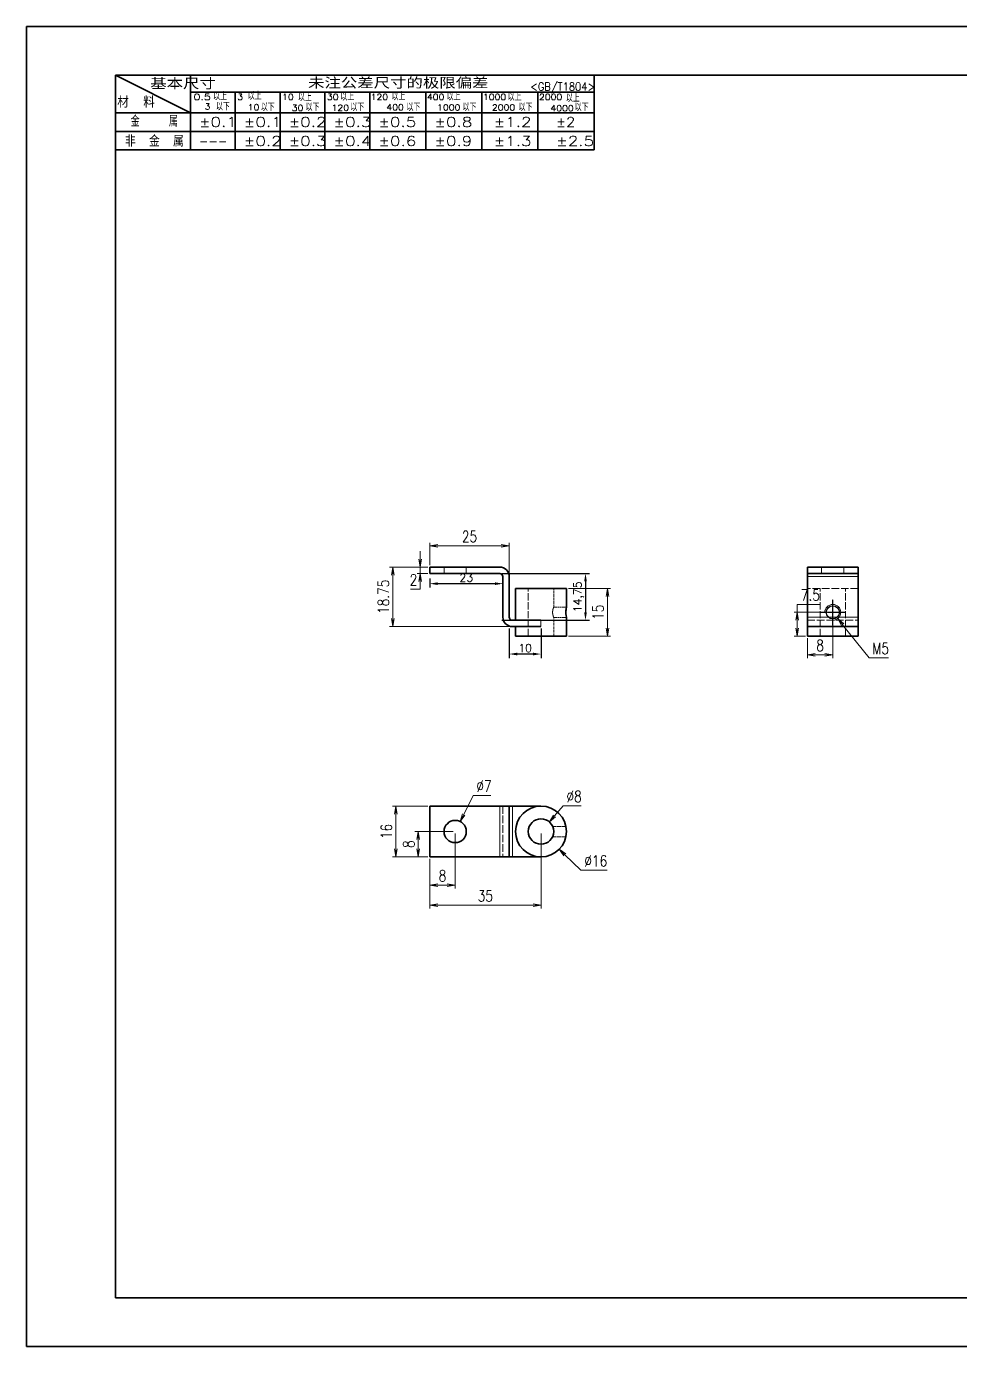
# Model space of a CAD drawing. Header units: millimetres. Extents: x 1333 to 106363, y -60675 to -5704.
# Drawn here: x 14081.3 to 14375.3, y -60480.6 to -60064.8 of the extents above; entities that cross this region are included whole.
import ezdxf
from ezdxf.enums import TextEntityAlignment as Align

# ---------------------------------------------------------------- set-up
doc = ezdxf.new("R2010")
doc.units = ezdxf.units.MM
doc.header["$LTSCALE"] = 0.5
doc.linetypes.add('CENTER2', pattern=[1.125, 0.75, -0.125, 0.125, -0.125])
doc.linetypes.add('DASHED', pattern=[15, 12, -3])
doc.layers.add('CON', color=4, linetype='Continuous', lineweight=20)
doc.styles.add('DIM', font='romans.shx', dxfattribs={"width": 0.8, "bigfont": 'bigfont.shx'})
doc.styles.add('HD', font='txt.shx', dxfattribs={"bigfont": 'gbcbig.shx'})
doc.styles.get("Standard").update_dxf_attribs({"font": 'simplex.shx'})
doc.dimstyles.new('DEH 1-1', dxfattribs={"dimtxt": 3.5, "dimasz": 2.5, "dimexe": 1, "dimexo": 0.625, "dimgap": 1.2, "dimtad": 1, "dimtoh": 1, "dimdsep": 46, "dimtxsty": 'DIM', "dimblk": 'OPEN', "dimcen": 0, "dimclrd": 8, "dimclre": 8, "dimclrt": 2, "dimazin": 2, "dimtfac": 0.5, "dimtmove": 0, "dimatfit": 3, "dimldrblk": 'OPEN', "dimfxl": 1, "dimtolj": 2, "dimlwd": 18, "dimlwe": 18, "dimarcsym": 0})
doc.dimstyles.new('DEH 1-1$3', dxfattribs={"dimtxt": 3.5, "dimasz": 2.5, "dimexe": 1, "dimexo": 0.625, "dimgap": 1.2, "dimtad": 1, "dimtoh": 1, "dimdsep": 46, "dimtxsty": 'DIM', "dimblk": 'OPEN', "dimcen": 0, "dimclrd": 8, "dimclre": 8, "dimclrt": 2, "dimazin": 2, "dimtfac": 0.5, "dimtofl": 0, "dimtmove": 0, "dimatfit": 3, "dimldrblk": 'OPEN', "dimfxl": 1, "dimtolj": 2, "dimlwd": 18, "dimlwe": 18, "dimarcsym": 0})
doc.dimstyles.get("Standard").update_dxf_attribs({"dimtxt": 0.18, "dimasz": 0.18, "dimexe": 0.18, "dimexo": 0.0625, "dimgap": 0.09, "dimtad": 0, "dimtih": 1, "dimtoh": 1, "dimdec": 4, "dimzin": 0, "dimdsep": 46, "dimtxsty": 'Standard', "dimcen": 0.09, "dimadec": 0, "dimazin": 0, "dimtfac": 1, "dimtdec": 4, "dimtofl": 0, "dimtmove": 0, "dimatfit": 3, "dimfxl": 1, "dimtolj": 1, "dimtzin": 0, "dimarcsym": 0})

# ---------------------------------------------------------------- blocks, each defined once
blk = doc.blocks.new('CENTER_TAP_5_H')
at = {"color": 1, "linetype": 'CENTER2', "ltscale": 0.1}
for p, q in [((-4, 0), (4, 0)), ((0, -4), (0, 4))]:
    blk.add_line(p, q, dxfattribs=at)
blk.add_circle((0, 0), 2.07)
at = {"layer": 'CON'}
blk.add_arc((0, 0), 2.5, 270, 180, dxfattribs=at)
blk = doc.blocks.new('_Open')
at = {"color": 0, "linetype": 'ByBlock', "lineweight": -2}
for p, q in [((-1, 0.17), (0, 0)), ((-1, -0.17), (0, 0)), ((0, 0), (-1, 0))]:
    blk.add_line(p, q, dxfattribs=at)
blk = doc.blocks.new('*D307')
at = {"color": 8, "lineweight": 18, "transparency": 16777216}
for p, q in [((14216.23, -60318.96), (14216.23, -60336.23)), ((14208.23, -60326.96), (14208.23, -60336.23)), ((14210.73, -60335.23), (14213.73, -60335.23))]:
    blk.add_line(p, q, dxfattribs=at)
at = {"layer": 'Defpoints', "color": 0, "transparency": 16777216}
for p in [(14216.23, -60318.33), (14208.23, -60326.33), (14216.23, -60335.23)]:
    blk.add_point(p, dxfattribs=at)
at = {"color": 8, "lineweight": 18, "transparency": 16777216, "xscale": 2.5, "yscale": 2.5, "zscale": 2.5, "rotation": 180}
blk.add_blockref('_Open', (14208.23, -60335.23), dxfattribs=at)
at = {"color": 8, "lineweight": 18, "transparency": 16777216, "xscale": 2.5, "yscale": 2.5, "zscale": 2.5}
blk.add_blockref('_Open', (14216.23, -60335.23), dxfattribs=at)
at = {"color": 2, "transparency": 16777216, "insert": (14212.23, -60332.28), "char_height": 3.5, "attachment_point": 5, "style": 'DIM'}
blk.add_mtext('\\A2;8', dxfattribs=at)
blk = doc.blocks.new('*D308')
at = {"color": 8, "lineweight": 18, "transparency": 16777216}
for p, q in [((14243.23, -60318.96), (14243.23, -60342.56)), ((14208.23, -60326.96), (14208.23, -60342.56)), ((14210.73, -60341.56), (14240.73, -60341.56))]:
    blk.add_line(p, q, dxfattribs=at)
at = {"layer": 'Defpoints', "color": 0, "transparency": 16777216}
for p in [(14243.23, -60318.33), (14208.23, -60326.33), (14243.23, -60341.56)]:
    blk.add_point(p, dxfattribs=at)
at = {"color": 8, "lineweight": 18, "transparency": 16777216, "xscale": 2.5, "yscale": 2.5, "zscale": 2.5, "rotation": 180}
blk.add_blockref('_Open', (14208.23, -60341.56), dxfattribs=at)
at = {"color": 8, "lineweight": 18, "transparency": 16777216, "xscale": 2.5, "yscale": 2.5, "zscale": 2.5}
blk.add_blockref('_Open', (14243.23, -60341.56), dxfattribs=at)
at = {"color": 2, "transparency": 16777216, "insert": (14225.73, -60338.61), "char_height": 3.5, "attachment_point": 5, "style": 'DIM'}
blk.add_mtext('\\A2;35', dxfattribs=at)
blk = doc.blocks.new('*D309')
at = {"color": 8, "lineweight": 18, "transparency": 16777216}
for p, q in [((14215.6, -60318.33), (14203.57, -60318.33)), ((14204.57, -60323.83), (14204.57, -60320.83)), ((14207.6, -60326.33), (14203.57, -60326.33))]:
    blk.add_line(p, q, dxfattribs=at)
at = {"layer": 'Defpoints', "color": 0, "transparency": 16777216}
for p in [(14204.57, -60318.33), (14216.23, -60318.33), (14208.23, -60326.33)]:
    blk.add_point(p, dxfattribs=at)
at = {"color": 8, "lineweight": 18, "transparency": 16777216, "xscale": 2.5, "yscale": 2.5, "zscale": 2.5}
for p, rotation in [((14204.57, -60318.33), 90), ((14204.57, -60326.33), 270)]:
    blk.add_blockref('_Open', p, dxfattribs=dict(at, rotation=rotation))
at = {"color": 2, "transparency": 16777216, "insert": (14201.62, -60322.33), "char_height": 3.5, "attachment_point": 5, "rotation": 90, "style": 'DIM'}
blk.add_mtext('\\A2;8', dxfattribs=at)
blk = doc.blocks.new('*D310')
at = {"color": 8, "lineweight": 18, "transparency": 16777216}
for p, q in [((14207.6, -60310.33), (14196.52, -60310.33)), ((14197.52, -60312.83), (14197.52, -60323.83)), ((14207.6, -60326.33), (14196.52, -60326.33))]:
    blk.add_line(p, q, dxfattribs=at)
at = {"layer": 'Defpoints', "color": 0, "transparency": 16777216}
for p in [(14208.23, -60310.33), (14197.52, -60326.33), (14208.23, -60326.33)]:
    blk.add_point(p, dxfattribs=at)
at = {"color": 8, "lineweight": 18, "transparency": 16777216, "xscale": 2.5, "yscale": 2.5, "zscale": 2.5}
for p, rotation in [((14197.52, -60310.33), 90), ((14197.52, -60326.33), 270)]:
    blk.add_blockref('_Open', p, dxfattribs=dict(at, rotation=rotation))
at = {"color": 2, "transparency": 16777216, "insert": (14194.57, -60318.33), "char_height": 3.5, "attachment_point": 5, "rotation": 90, "style": 'DIM'}
blk.add_mtext('\\A2;16', dxfattribs=at)
blk = doc.blocks.new('*D311')
at = {"color": 8, "lineweight": 18, "transparency": 16777216}
for p, q in [((14221.88, -60306.99), (14218.9, -60312.96)), ((14227.48, -60306.99), (14221.88, -60306.99))]:
    blk.add_line(p, q, dxfattribs=at)
at = {"layer": 'Defpoints', "color": 0, "transparency": 16777216}
for p in [(14217.79, -60315.2), (14214.66, -60321.47)]:
    blk.add_point(p, dxfattribs=at)
at = {"color": 8, "lineweight": 18, "transparency": 16777216, "xscale": 2.5, "yscale": 2.5, "zscale": 2.5, "rotation": 243.5009904537834}
blk.add_blockref('_Open', (14217.79, -60315.2), dxfattribs=at)
at = {"color": 2, "transparency": 16777216, "insert": (14225.28, -60304.04), "char_height": 3.5, "attachment_point": 5, "style": 'DIM'}
blk.add_mtext('\\A2;∅7', dxfattribs=at)
blk = doc.blocks.new('*D312')
at = {"color": 8, "lineweight": 18, "transparency": 16777216}
for p, q in [((14250.25, -60310.25), (14247.49, -60313.43)), ((14255.85, -60310.25), (14250.25, -60310.25))]:
    blk.add_line(p, q, dxfattribs=at)
at = {"layer": 'Defpoints', "color": 0, "transparency": 16777216}
for p in [(14245.85, -60315.31), (14240.6, -60321.35)]:
    blk.add_point(p, dxfattribs=at)
at = {"color": 8, "lineweight": 18, "transparency": 16777216, "xscale": 2.5, "yscale": 2.5, "zscale": 2.5, "rotation": 229.0281118733286}
blk.add_blockref('_Open', (14245.85, -60315.31), dxfattribs=at)
at = {"color": 2, "transparency": 16777216, "insert": (14253.65, -60307.3), "char_height": 3.5, "attachment_point": 5, "style": 'DIM'}
blk.add_mtext('\\A2;∅8', dxfattribs=at)
blk = doc.blocks.new('*D313')
at = {"color": 8, "lineweight": 18, "transparency": 16777216}
for p, q in [((14255.73, -60330.54), (14250.74, -60325.67)), ((14264, -60330.54), (14255.73, -60330.54))]:
    blk.add_line(p, q, dxfattribs=at)
at = {"layer": 'Defpoints', "color": 0, "transparency": 16777216}
for p in [(14237.5, -60312.75), (14248.95, -60323.92)]:
    blk.add_point(p, dxfattribs=at)
at = {"color": 8, "lineweight": 18, "transparency": 16777216, "xscale": 2.5, "yscale": 2.5, "zscale": 2.5, "rotation": 135.6948778142824}
blk.add_blockref('_Open', (14248.95, -60323.92), dxfattribs=at)
at = {"color": 2, "transparency": 16777216, "insert": (14260.46, -60327.59), "char_height": 3.5, "attachment_point": 5, "style": 'DIM'}
blk.add_mtext('\\A2;∅16', dxfattribs=at)
blk = doc.blocks.new('*D314')
at = {"color": 8, "lineweight": 18, "transparency": 16777216}
for p, q in [((14205.23, -60232.54), (14205.23, -60230.04)), ((14207.6, -60235.04), (14204.23, -60235.04)), ((14205.23, -60235.04), (14205.23, -60237.04)), ((14207.6, -60237.04), (14204.23, -60237.04)), ((14205.23, -60239.54), (14205.23, -60242.04)), ((14205.23, -60242.04), (14202.17, -60242.04))]:
    blk.add_line(p, q, dxfattribs=at)
at = {"layer": 'Defpoints', "color": 0, "transparency": 16777216}
for p in [(14208.23, -60235.04), (14205.23, -60237.04), (14208.23, -60237.04)]:
    blk.add_point(p, dxfattribs=at)
at = {"color": 8, "lineweight": 18, "transparency": 16777216, "xscale": 2.5, "yscale": 2.5, "zscale": 2.5}
for p, rotation in [((14205.23, -60235.04), 270), ((14205.23, -60237.04), 90)]:
    blk.add_blockref('_Open', p, dxfattribs=dict(at, rotation=rotation))
at = {"color": 2, "transparency": 16777216, "insert": (14203.1, -60239.09), "char_height": 3.5, "attachment_point": 5, "style": 'DIM'}
blk.add_mtext('\\A2;2', dxfattribs=at)
blk = doc.blocks.new('*D315')
at = {"color": 8, "lineweight": 18, "transparency": 16777216}
for p, q in [((14208.23, -60234.42), (14208.23, -60227.37)), ((14210.73, -60228.37), (14230.73, -60228.37)), ((14233.23, -60237.42), (14233.23, -60227.37))]:
    blk.add_line(p, q, dxfattribs=at)
at = {"layer": 'Defpoints', "color": 0, "transparency": 16777216}
for p in [(14233.23, -60228.37), (14208.23, -60235.04), (14233.23, -60238.04)]:
    blk.add_point(p, dxfattribs=at)
at = {"color": 8, "lineweight": 18, "transparency": 16777216, "xscale": 2.5, "yscale": 2.5, "zscale": 2.5, "rotation": 180}
blk.add_blockref('_Open', (14208.23, -60228.37), dxfattribs=at)
at = {"color": 8, "lineweight": 18, "transparency": 16777216, "xscale": 2.5, "yscale": 2.5, "zscale": 2.5}
blk.add_blockref('_Open', (14233.23, -60228.37), dxfattribs=at)
at = {"color": 2, "transparency": 16777216, "insert": (14220.73, -60225.42), "char_height": 3.5, "attachment_point": 5, "style": 'DIM'}
blk.add_mtext('\\A2;25', dxfattribs=at)
blk = doc.blocks.new('*D316')
at = {"color": 8, "lineweight": 18, "transparency": 16777216}
for p, q in [((14207.6, -60235.04), (14195.57, -60235.04)), ((14196.57, -60237.54), (14196.57, -60251.29)), ((14234.6, -60253.79), (14195.57, -60253.79))]:
    blk.add_line(p, q, dxfattribs=at)
at = {"layer": 'Defpoints', "color": 0, "transparency": 16777216}
for p in [(14208.23, -60235.04), (14196.57, -60253.79), (14235.23, -60253.79)]:
    blk.add_point(p, dxfattribs=at)
at = {"color": 8, "lineweight": 18, "transparency": 16777216, "xscale": 2.5, "yscale": 2.5, "zscale": 2.5}
for p, rotation in [((14196.57, -60235.04), 90), ((14196.57, -60253.79), 270)]:
    blk.add_blockref('_Open', p, dxfattribs=dict(at, rotation=rotation))
at = {"color": 2, "transparency": 16777216, "insert": (14193.62, -60244.42), "char_height": 3.5, "attachment_point": 5, "rotation": 90, "style": 'DIM'}
blk.add_mtext('\\A2;18.75', dxfattribs=at)
blk = doc.blocks.new('*D317')
at = {"color": 8, "lineweight": 18, "transparency": 16777216}
for p, q in [((14251.85, -60241.79), (14265.14, -60241.79)), ((14264.14, -60254.29), (14264.14, -60244.29)), ((14251.85, -60256.79), (14265.14, -60256.79))]:
    blk.add_line(p, q, dxfattribs=at)
at = {"layer": 'Defpoints', "color": 0, "transparency": 16777216}
for p in [(14251.23, -60241.79), (14264.14, -60241.79), (14251.23, -60256.79)]:
    blk.add_point(p, dxfattribs=at)
at = {"color": 8, "lineweight": 18, "transparency": 16777216, "xscale": 2.5, "yscale": 2.5, "zscale": 2.5}
for p, rotation in [((14264.14, -60241.79), 90), ((14264.14, -60256.79), 270)]:
    blk.add_blockref('_Open', p, dxfattribs=dict(at, rotation=rotation))
at = {"color": 2, "transparency": 16777216, "insert": (14261.19, -60249.29), "char_height": 3.5, "attachment_point": 5, "rotation": 90, "style": 'DIM'}
blk.add_mtext('\\A2;15', dxfattribs=at)
blk = doc.blocks.new('*D318')
at = {"color": 8, "lineweight": 18, "transparency": 16777216}
for p, q in [((14335.05, -60249.92), (14335.05, -60263.68)), ((14327.05, -60257.42), (14327.05, -60263.68)), ((14329.55, -60262.68), (14332.55, -60262.68))]:
    blk.add_line(p, q, dxfattribs=at)
at = {"layer": 'Defpoints', "color": 0, "transparency": 16777216}
for p in [(14335.05, -60249.29), (14327.05, -60256.79), (14335.05, -60262.68)]:
    blk.add_point(p, dxfattribs=at)
at = {"color": 8, "lineweight": 18, "transparency": 16777216, "xscale": 2.5, "yscale": 2.5, "zscale": 2.5, "rotation": 180}
blk.add_blockref('_Open', (14327.05, -60262.68), dxfattribs=at)
at = {"color": 8, "lineweight": 18, "transparency": 16777216, "xscale": 2.5, "yscale": 2.5, "zscale": 2.5}
blk.add_blockref('_Open', (14335.05, -60262.68), dxfattribs=at)
at = {"color": 2, "transparency": 16777216, "insert": (14331.05, -60259.73), "char_height": 3.5, "attachment_point": 5, "style": 'DIM'}
blk.add_mtext('\\A2;8', dxfattribs=at)
blk = doc.blocks.new('*D319')
at = {"color": 8, "lineweight": 18, "transparency": 16777216}
for p, q in [((14334.42, -60249.29), (14322.86, -60249.29)), ((14323.86, -60249.29), (14323.86, -60246.79)), ((14323.86, -60246.79), (14330.93, -60246.79)), ((14323.86, -60254.29), (14323.86, -60251.79)), ((14326.42, -60256.79), (14322.86, -60256.79))]:
    blk.add_line(p, q, dxfattribs=at)
at = {"layer": 'Defpoints', "color": 0, "transparency": 16777216}
for p in [(14323.86, -60249.29), (14335.05, -60249.29), (14327.05, -60256.79)]:
    blk.add_point(p, dxfattribs=at)
at = {"color": 8, "lineweight": 18, "transparency": 16777216, "xscale": 2.5, "yscale": 2.5, "zscale": 2.5}
for p, rotation in [((14323.86, -60249.29), 90), ((14323.86, -60256.79), 270)]:
    blk.add_blockref('_Open', p, dxfattribs=dict(at, rotation=rotation))
at = {"color": 2, "transparency": 16777216, "insert": (14328, -60243.84), "char_height": 3.5, "attachment_point": 5, "style": 'DIM'}
blk.add_mtext('\\A2;7.5', dxfattribs=at)
blk = doc.blocks.new('*D320')
at = {"color": 8, "lineweight": 18, "transparency": 16777216}
for p, q in [((14346.46, -60263.62), (14338.16, -60253.2)), ((14352.59, -60263.62), (14346.46, -60263.62))]:
    blk.add_line(p, q, dxfattribs=at)
at = {"layer": 'Defpoints', "color": 0, "transparency": 16777216}
for p in [(14333.49, -60247.34), (14336.61, -60251.25)]:
    blk.add_point(p, dxfattribs=at)
at = {"color": 8, "lineweight": 18, "transparency": 16777216, "xscale": 2.5, "yscale": 2.5, "zscale": 2.5, "rotation": 128.5395403943476}
blk.add_blockref('_Open', (14336.61, -60251.25), dxfattribs=at)
at = {"color": 2, "transparency": 16777216, "insert": (14350.13, -60260.67), "char_height": 3.5, "attachment_point": 5, "style": 'DIM'}
blk.add_mtext('\\A2;M5', dxfattribs=at)
blk = doc.blocks.new('*D328')
at = {"color": 0, "lineweight": -2, "transparency": 16777216}
for p, q in [((14208.23, -60238.67), (14208.23, -60241.52)), ((14228.73, -60240.27), (14210.73, -60240.27)), ((14231.23, -60238.67), (14231.23, -60241.52))]:
    blk.add_line(p, q, dxfattribs=at)
at = {"color": 0, "transparency": 16777216}
for points in [[(14210.73, -60239.85), (14210.73, -60240.69), (14208.23, -60240.27)], [(14228.73, -60239.85), (14228.73, -60240.69), (14231.23, -60240.27)]]:
    blk.add_solid(points, dxfattribs=at)
at = {"layer": 'Defpoints', "color": 0, "transparency": 16777216}
for p in [(14208.23, -60238.04), (14208.23, -60240.27), (14231.23, -60238.04)]:
    blk.add_point(p, dxfattribs=at)
at = {"color": 0, "transparency": 16777216, "insert": (14219.73, -60238.4), "char_height": 2.5, "attachment_point": 5}
blk.add_mtext('23', dxfattribs=at)
blk = doc.blocks.new('*D329')
at = {"color": 0, "lineweight": -2, "transparency": 16777216}
for p, q in [((14230.85, -60237.04), (14258.48, -60237.04)), ((14257.23, -60239.54), (14257.23, -60249.29)), ((14230.85, -60251.79), (14258.48, -60251.79))]:
    blk.add_line(p, q, dxfattribs=at)
at = {"color": 0, "transparency": 16777216}
for points in [[(14256.81, -60239.54), (14257.65, -60239.54), (14257.23, -60237.04)], [(14256.81, -60249.29), (14257.65, -60249.29), (14257.23, -60251.79)]]:
    blk.add_solid(points, dxfattribs=at)
at = {"layer": 'Defpoints', "color": 0, "transparency": 16777216}
for p in [(14230.23, -60237.04), (14230.23, -60251.79), (14257.23, -60251.79)]:
    blk.add_point(p, dxfattribs=at)
at = {"color": 0, "transparency": 16777216, "insert": (14255.12, -60244.42), "char_height": 2.5, "attachment_point": 5, "rotation": 90}
blk.add_mtext('14,75', dxfattribs=at)
blk = doc.blocks.new('*D330')
at = {"color": 0, "lineweight": -2, "transparency": 16777216}
for p, q in [((14233.23, -60254.42), (14233.23, -60263.68)), ((14243.23, -60254.42), (14243.23, -60263.68)), ((14240.73, -60262.43), (14235.73, -60262.43))]:
    blk.add_line(p, q, dxfattribs=at)
at = {"color": 0, "transparency": 16777216}
for points in [[(14235.73, -60262.01), (14235.73, -60262.85), (14233.23, -60262.43)], [(14240.73, -60262.01), (14240.73, -60262.85), (14243.23, -60262.43)]]:
    blk.add_solid(points, dxfattribs=at)
at = {"layer": 'Defpoints', "color": 0, "transparency": 16777216}
for p in [(14233.23, -60253.79), (14243.23, -60253.79), (14233.23, -60262.43)]:
    blk.add_point(p, dxfattribs=at)
at = {"color": 0, "transparency": 16777216, "insert": (14238.23, -60260.56), "char_height": 2.5, "attachment_point": 5}
blk.add_mtext('10', dxfattribs=at)

msp = doc.modelspace()

# ---------------------------------------------------------------- linework, layer by layer
at = {"color": 30, "lineweight": 35}
for p, q in [((14669.276, -60064.755), (14081.276, -60064.755)), ((14081.276, -60480.555), (14081.276, -60064.755)), ((14081.276, -60480.555), (14669.276, -60480.555))]:
    msp.add_line(p, q, dxfattribs=at)
at = {"color": 7, "lineweight": 35}
for p, q in [((14081.276, -60064.755), (14081.276, -60480.555)), ((14669.276, -60064.755), (14081.276, -60064.755)), ((14109.276, -60080.155), (14109.276, -60465.155)), ((14655.276, -60080.155), (14109.276, -60080.155)), ((14109.276, -60465.155), (14655.276, -60465.155)), ((14081.276, -60480.555), (14669.276, -60480.555))]:
    msp.add_line(p, q, dxfattribs=at)
at = {"color": 9, "lineweight": 35}
for p, q in [((14109.276, -60080.155), (14132.908, -60091.999)), ((14132.908, -60103.675), (14132.908, -60080.155)), ((14259.916, -60103.675), (14259.916, -60080.155)), ((14132.908, -60085.447), (14259.916, -60085.447)), ((14109.276, -60091.999), (14259.916, -60091.999)), ((14109.276, -60097.837), (14259.916, -60097.837)), ((14109.276, -60103.675), (14259.916, -60103.675))]:
    msp.add_line(p, q, dxfattribs=at)
at = {"color": 9, "lineweight": 35, "ltscale": 0.4557}
for p, q in [((14147.02, -60103.675), (14147.02, -60085.447)), ((14161.132, -60103.675), (14161.132, -60085.447)), ((14175.244, -60103.675), (14175.244, -60085.447)), ((14189.356, -60103.675), (14189.356, -60085.447)), ((14206.996, -60103.675), (14206.996, -60085.447)), ((14224.636, -60103.675), (14224.636, -60085.447)), ((14242.276, -60103.675), (14242.276, -60085.447))]:
    msp.add_line(p, q, dxfattribs=at)
at = {"color": 171, "lineweight": 35, "ltscale": 0.05}
for p, q in [((14208.225, -60235.041), (14208.225, -60237.041)), ((14327.049, -60235.041), (14327.049, -60237.041)), ((14343.049, -60235.041), (14343.049, -60237.041))]:
    msp.add_line(p, q, dxfattribs=at)
at = {"color": 171, "lineweight": 35}
for p, q in [((14208.225, -60235.041), (14230.225, -60235.041)), ((14230.225, -60237.041), (14208.225, -60237.041)), ((14208.225, -60310.333), (14230.225, -60310.333)), ((14208.225, -60326.333), (14230.225, -60326.333))]:
    msp.add_line(p, q, dxfattribs=at)
at = {"color": 171, "linetype": 'DASHED', "lineweight": 13, "ltscale": 0.05}
for p, q in [((14212.725, -60237.041), (14212.725, -60235.041)), ((14219.725, -60237.041), (14219.725, -60235.041)), ((14331.549, -60237.041), (14331.549, -60235.041)), ((14338.549, -60237.041), (14338.549, -60235.041)), ((14243.225, -60253.794), (14243.225, -60251.794))]:
    msp.add_line(p, q, dxfattribs=at)
at = {"color": 171, "lineweight": 35, "ltscale": 0.4}
for p, q in [((14327.049, -60235.041), (14343.049, -60235.041)), ((14327.049, -60237.041), (14343.049, -60237.041)), ((14327.049, -60253.794), (14343.049, -60253.794)), ((14343.049, -60256.794), (14327.049, -60256.794)), ((14208.225, -60310.333), (14208.225, -60326.333)), ((14233.225, -60310.333), (14233.225, -60326.333))]:
    msp.add_line(p, q, dxfattribs=at)
at = {"color": 171, "lineweight": 35, "ltscale": 0.318822}
for p, q in [((14231.225, -60238.041), (14231.225, -60250.794)), ((14233.225, -60238.041), (14233.225, -60250.794)), ((14327.049, -60250.794), (14327.049, -60238.041)), ((14343.049, -60238.041), (14343.049, -60250.794))]:
    msp.add_line(p, q, dxfattribs=at)
at = {"color": 171, "lineweight": 35, "ltscale": 0.025}
for p, q in [((14327.049, -60237.041), (14327.049, -60238.041)), ((14343.049, -60238.041), (14343.049, -60237.041))]:
    msp.add_line(p, q, dxfattribs=at)
at = {"color": 171, "linetype": 'DASHED', "lineweight": 13, "ltscale": 0.4}
for p, q in [((14327.049, -60238.041), (14343.049, -60238.041)), ((14343.049, -60241.794), (14327.049, -60241.794)), ((14327.049, -60250.794), (14343.049, -60250.794)), ((14327.049, -60251.794), (14343.049, -60251.794)), ((14230.225, -60310.333), (14230.225, -60326.333)), ((14231.225, -60310.333), (14231.225, -60326.333)), ((14234.225, -60310.333), (14234.225, -60326.333))]:
    msp.add_line(p, q, dxfattribs=at)
at = {"color": 171, "lineweight": 13, "ltscale": 0.4}
for p, q in [((14327.049, -60238.041), (14343.049, -60238.041)), ((14327.049, -60250.794), (14343.049, -60250.794)), ((14230.225, -60310.333), (14230.225, -60326.333)), ((14234.225, -60310.333), (14234.225, -60326.333))]:
    msp.add_line(p, q, dxfattribs=at)
at = {"color": 171, "lineweight": 35, "ltscale": 0.2}
for p, q in [((14243.225, -60241.794), (14235.225, -60241.794)), ((14251.225, -60241.794), (14243.225, -60241.794)), ((14243.225, -60256.794), (14235.225, -60256.794)), ((14251.225, -60256.794), (14243.225, -60256.794))]:
    msp.add_line(p, q, dxfattribs=at)
at = {"color": 171, "lineweight": 35, "ltscale": 0.25}
for p, q in [((14235.225, -60251.794), (14235.225, -60241.794)), ((14343.049, -60251.794), (14343.049, -60241.794))]:
    msp.add_line(p, q, dxfattribs=at)
at = {"color": 171, "linetype": 'DASHED', "lineweight": 13, "ltscale": 0.375}
for p, q in [((14239.225, -60256.794), (14239.225, -60241.794)), ((14331.049, -60256.794), (14331.049, -60241.794)), ((14339.049, -60256.794), (14339.049, -60241.794))]:
    msp.add_line(p, q, dxfattribs=at)
at = {"color": 171, "linetype": 'DASHED', "lineweight": 13, "ltscale": 0.146975}
msp.add_line((14247.225, -60247.673), (14247.225, -60241.794), dxfattribs=at)
at = {"color": 171, "lineweight": 35, "ltscale": 0.146975}
for p, q in [((14251.225, -60247.673), (14251.225, -60241.794)), ((14251.225, -60256.794), (14251.225, -60250.915))]:
    msp.add_line(p, q, dxfattribs=at)
at = {"color": 171, "linetype": 'DASHED', "lineweight": 13, "ltscale": 0.25}
msp.add_line((14327.049, -60251.794), (14327.049, -60241.794), dxfattribs=at)
at = {"color": 171, "linetype": 'DASHED', "lineweight": 13, "ltscale": 0.099999}
msp.add_line((14251.225, -60247.673), (14247.225, -60247.673), dxfattribs=at)
at = {"color": 171, "lineweight": 35, "ltscale": 0.225}
for p, q in [((14234.225, -60251.794), (14243.225, -60251.794)), ((14234.225, -60253.794), (14243.225, -60253.794)), ((14234.225, -60310.333), (14243.225, -60310.333))]:
    msp.add_line(p, q, dxfattribs=at)
at = {"color": 171, "lineweight": 13, "ltscale": 0.05}
msp.add_line((14243.225, -60253.794), (14243.225, -60251.794), dxfattribs=at)
at = {"color": 171, "linetype": 'DASHED', "lineweight": 13, "ltscale": 0.100005}
msp.add_line((14251.225, -60250.915), (14247.225, -60250.915), dxfattribs=at)
at = {"color": 171, "linetype": 'DASHED', "lineweight": 13, "ltscale": 0.146985}
msp.add_line((14247.225, -60256.794), (14247.225, -60250.915), dxfattribs=at)
at = {"color": 171, "linetype": 'DASHED', "lineweight": 13, "ltscale": 0.004149}
msp.add_line((14251.098, -60250.071), (14251.116, -60250.236), dxfattribs=at)
at = {"color": 171, "lineweight": 35, "ltscale": 0.075}
for p, q in [((14327.049, -60253.794), (14327.049, -60250.794)), ((14343.049, -60253.794), (14343.049, -60250.794)), ((14235.225, -60256.794), (14235.225, -60253.794)), ((14327.049, -60256.794), (14327.049, -60253.794)), ((14343.049, -60256.794), (14343.049, -60253.794)), ((14233.225, -60310.333), (14230.225, -60310.333)), ((14230.225, -60326.333), (14233.225, -60326.333))]:
    msp.add_line(p, q, dxfattribs=at)
at = {"color": 171, "lineweight": 35, "ltscale": 0.007322}
for p, q in [((14233.225, -60310.333), (14233.518, -60310.333)), ((14233.225, -60326.333), (14233.518, -60326.333))]:
    msp.add_line(p, q, dxfattribs=at)
at = {"color": 171, "lineweight": 35, "ltscale": 0.017678}
for p, q in [((14233.518, -60310.333), (14234.225, -60310.333)), ((14233.518, -60326.333), (14234.225, -60326.333))]:
    msp.add_line(p, q, dxfattribs=at)
at = {"color": 171, "linetype": 'DASHED', "lineweight": 13, "ltscale": 0.104428}
msp.add_line((14251.06, -60316.712), (14246.883, -60316.712), dxfattribs=at)
at = {"color": 171, "linetype": 'DASHED', "lineweight": 13, "ltscale": 0.104431}
msp.add_line((14251.06, -60319.954), (14246.883, -60319.954), dxfattribs=at)
at = {"color": 171, "lineweight": 35, "ltscale": 0.224695}
msp.add_line((14234.225, -60326.333), (14243.213, -60326.333), dxfattribs=at)
at = {"color": 171, "linetype": 'DASHED', "lineweight": 13, "ltscale": 0.000305341}
msp.add_line((14243.213, -60326.333), (14243.225, -60326.333), dxfattribs=at)
at = {"color": 171, "lineweight": 35}
for centre, radius in [((14243.225, -60318.333), 8), ((14216.225, -60318.333), 3.5), ((14243.225, -60318.333), 4)]:
    msp.add_circle(centre, radius, dxfattribs=at)
for centre, radius, start, end in [((14230.225, -60238.041), 3, 0, 90), ((14230.225, -60238.041), 1, 0, 90), ((14259.149, -60249.301), 8.089, 168.39372, 183.4946), ((14259.091, -60249.291), 8.031, 174.46586, 191.66327), ((14234.225, -60250.794), 3, 180, 270), ((14234.225, -60250.794), 1, 180, 270)]:
    msp.add_arc(centre, radius, start, end, dxfattribs=at)
at = {"color": 171, "linetype": 'DASHED', "lineweight": 13}
msp.add_arc((14258.907, -60249.299), 7.847, 183.61456, 185.64581, dxfattribs=at)
for points, knots in [([(14246.964, -60250.071), (14246.925, -60249.884), (14246.894, -60249.682), (14246.878, -60249.471), (14246.877, -60249.159), (14246.907, -60248.857), (14246.919, -60248.759), (14246.963, -60248.491), (14247.025, -60248.246), (14247.071, -60248.095), (14247.156, -60247.845), (14247.214, -60247.7), (14247.231, -60247.661), (14247.231, -60247.658), (14247.178, -60247.791), (14247.141, -60247.888), (14247.08, -60248.065), (14247.02, -60248.278), (14247, -60248.355), (14246.981, -60248.434), (14246.964, -60248.517)], [0, 0, 0, 0, 0, 0, 1.8213001, 1.8213001, 1.8213001, 2.6880697, 2.6880697, 2.6880697, 4.3007517, 4.3007517, 4.3007517, 5.8432265, 5.8432265, 5.8432265, 7.3785003, 7.3785003, 7.3785003, 8.1790314, 8.1790314, 8.1790314, 8.1790314, 8.1790314, 8.1790314]), ([(14246.964, -60250.071), (14246.998, -60250.234), (14247.038, -60250.387), (14247.082, -60250.528), (14247.164, -60250.764), (14247.218, -60250.897), (14247.232, -60250.931), (14247.228, -60250.922), (14247.172, -60250.781), (14247.134, -60250.679), (14247.07, -60250.494), (14247.009, -60250.27), (14246.988, -60250.187), (14246.95, -60250.013), (14246.919, -60249.828), (14246.906, -60249.73), (14246.877, -60249.428), (14246.878, -60249.116), (14246.894, -60248.905), (14246.925, -60248.704), (14246.964, -60248.517)], [0, 0, 0, 0, 0, 0, 1.581504, 1.581504, 1.581504, 3.0892894, 3.0892894, 3.0892894, 4.6425743, 4.6425743, 4.6425743, 5.4723465, 5.4723465, 5.4723465, 6.3408704, 6.3408704, 6.3408704, 8.1590368, 8.1590368, 8.1590368, 8.1590368, 8.1590368, 8.1590368])]:
    msp.add_open_spline(points, degree=5, knots=knots, dxfattribs=at)

# ---------------------------------------------------------------- block references
msp.add_blockref('CENTER_TAP_5_H', (14335.049, -60249.294))

# ---------------------------------------------------------------- texts
at = {"color": 9, "lineweight": 13, "style": 'HD'}
for s, height, width, p, p2 in [('基本尺寸', 3.528, 2.048397, (14120.25, -60084.581), (14140.894, -60084.581)), ('未注公差尺寸的极限偏差', 3.528, 2.026326, (14169.925, -60084.38), (14226.696, -60084.38)), ('<GB/T1804>', 2.52, 0.912731, (14239.876, -60084.976), (14260.193, -60084.976)), ('材 料', 3.528, 1.397717, (14109.871, -60090.339), (14121.709, -60090.339)), ('0.5', 1.89, 1.583638, (14133.835, -60087.933), (14139.323, -60087.933)), ('以上', 2.268, 1.381754, (14140.012, -60087.924), (14144.402, -60087.924)), ('3', 1.89, 1.451668, (14147.628, -60087.933), (14149.457, -60087.933)), ('以上', 2.268, 1.381754, (14150.915, -60087.818), (14155.305, -60087.818)), ('10', 1.89, 1.659049, (14161.74, -60087.933), (14165.398, -60087.933)), ('以上', 2.268, 1.381754, (14166.716, -60088.241), (14171.105, -60088.241)), ('30', 1.89, 1.290371, (14175.852, -60087.933), (14179.511, -60087.933)), ('以上', 2.268, 1.381754, (14180.044, -60088.083), (14184.434, -60088.083)), ('120', 1.89, 1.340001, (14189.628, -60087.933), (14195.115, -60087.933)), ('以上', 2.268, 1.381754, (14196.185, -60087.977), (14200.574, -60087.977)), ('400', 1.89, 1.244287, (14207.315, -60087.933), (14212.803, -60087.933)), ('以上', 2.268, 1.381754, (14213.536, -60088.03), (14217.925, -60088.03)), ('1000', 1.89, 1.366185, (14224.956, -60087.933), (14232.271, -60087.933)), ('以上', 2.268, 1.381754, (14232.73, -60088.135), (14237.12, -60088.135)), ('2000', 1.89, 1.222376, (14242.596, -60087.933), (14249.912, -60087.933)), ('以上', 2.268, 1.381907, (14251.042, -60088.547), (14255.433, -60088.547)), ('3', 1.89, 1.451668, (14137.362, -60090.932), (14139.191, -60090.932)), ('以下', 2.268, 1.426689, (14140.912, -60091.187), (14145.302, -60091.187)), ('10', 1.89, 1.659049, (14150.92, -60091.179), (14154.578, -60091.179)), ('以下', 2.268, 1.426689, (14155.024, -60091.381), (14159.414, -60091.381)), ('30', 1.89, 1.290371, (14164.768, -60091.39), (14168.426, -60091.39)), ('以下', 2.268, 1.426689, (14169.136, -60091.381), (14173.526, -60091.381)), ('120', 1.89, 1.340001, (14177.308, -60091.338), (14182.795, -60091.338)), ('以下', 2.268, 1.426689, (14183.248, -60091.381), (14187.638, -60091.381)), ('400', 1.89, 1.244287, (14194.564, -60091.179), (14200.051, -60091.179)), ('以下', 2.268, 1.426689, (14200.888, -60091.381), (14205.278, -60091.381)), ('1000', 1.89, 1.366185, (14210.532, -60091.232), (14217.848, -60091.232)), ('以下', 2.268, 1.426689, (14218.528, -60091.381), (14222.918, -60091.381)), ('2000', 1.89, 1.222376, (14227.779, -60091.232), (14235.095, -60091.232)), ('以下', 2.268, 1.426689, (14236.168, -60091.381), (14240.558, -60091.381)), ('4000', 1.89, 1.222376, (14246.197, -60091.482), (14253.513, -60091.482)), ('以下', 2.268, 1.426847, (14253.808, -60091.381), (14258.198, -60091.381)), ('金   属', 3.528, 0.965088, (14114.087, -60096.343), (14128.958, -60096.343)), ('%%p0.1', 3.086, 1.548386, (14135.571, -60096.41), (14147.517, -60096.41)), ('%%p0.1', 3.086, 1.548386, (14149.683, -60096.41), (14161.628, -60096.41)), ('%%p0.2', 3.086, 1.366223, (14163.794, -60096.41), (14175.74, -60096.41)), ('%%p0.3', 3.086, 1.366223, (14177.907, -60096.41), (14189.852, -60096.41)), ('%%p0.5', 3.086, 1.366223, (14192.019, -60096.41), (14203.964, -60096.41)), ('%%p0.8', 3.086, 1.366223, (14209.659, -60096.41), (14221.604, -60096.41)), ('%%p1.2', 3.086, 1.451612, (14228.302, -60096.41), (14240.248, -60096.41)), ('%%p2', 3.086, 1.161337, (14248.007, -60096.41), (14253.98, -60096.41)), ('非 金 属', 3.528, 1.281426, (14112.281, -60102.621), (14130.797, -60102.621)), ('%%p0.2', 3.086, 1.366223, (14149.683, -60102.414), (14161.628, -60102.414)), ('%%p0.3', 3.086, 1.366223, (14163.794, -60102.414), (14175.74, -60102.414)), ('%%p0.4', 3.086, 1.366223, (14177.907, -60102.414), (14189.852, -60102.414)), ('%%p0.6', 3.086, 1.366223, (14192.019, -60102.414), (14203.964, -60102.414)), ('%%p0.9', 3.086, 1.366223, (14209.659, -60102.414), (14221.604, -60102.414)), ('%%p1.3', 3.086, 1.451612, (14228.302, -60102.414), (14240.248, -60102.414)), ('%%p2.5', 3.086, 1.290375, (14248.007, -60102.414), (14259.953, -60102.414)), ('---', 3.086, 1.088724, (14135.571, -60102.414), (14144.53, -60102.414))]:
    msp.add_text(s, height=height, dxfattribs=dict(at, width=width)).set_placement(p, p2, align=Align.FIT)

# ---------------------------------------------------------------- dimensions: what is measured, and where the dimension line sits
for base, p1, p2, picture, middle in [((14233.225, -60228.369), (14208.225, -60235.041), (14233.225, -60238.041), '*D315', (14220.725, -60225.419)), ((14335.049, -60262.677), (14327.049, -60256.794), (14335.049, -60249.294), '*D318', (14331.049, -60259.727)), ((14216.225, -60335.23), (14208.225, -60326.333), (14216.225, -60318.333), '*D307', (14212.225, -60332.28)), ((14243.225, -60341.556), (14208.225, -60326.333), (14243.225, -60318.333), '*D308', (14225.725, -60338.606))]:
    dim = msp.add_linear_dim(base=base, p1=p1, p2=p2, dimstyle='DEH 1-1')
    dim.commit()
    dim.dimension.update_dxf_attribs({"geometry": picture, "text_midpoint": middle})
for base, p1, p2, picture, middle in [((14205.233, -60237.041), (14208.225, -60235.041), (14208.225, -60237.041), '*D314', (14203.1, -60239.091)), ((14196.57, -60253.794), (14208.225, -60235.041), (14235.225, -60253.794), '*D316', (14193.62, -60244.418)), ((14264.139, -60241.794), (14251.225, -60256.794), (14251.225, -60241.794), '*D317', (14261.189, -60249.294)), ((14323.863, -60249.294), (14327.049, -60256.794), (14335.049, -60249.294), '*D319', (14327.996, -60243.844)), ((14197.519, -60326.333), (14208.225, -60310.333), (14208.225, -60326.333), '*D310', (14194.569, -60318.333)), ((14204.569, -60318.333), (14208.225, -60326.333), (14216.225, -60318.333), '*D309', (14201.619, -60322.333))]:
    dim = msp.add_linear_dim(base=base, p1=p1, p2=p2, angle=90, dimstyle='DEH 1-1')
    dim.commit()
    dim.dimension.update_dxf_attribs({"geometry": picture, "text_midpoint": middle})
for base, p1, p2, picture, middle in [((14208.225, -60240.27), (14231.225, -60238.041), (14208.225, -60238.041), '*D328', (14219.725, -60238.395)), ((14233.225, -60262.43), (14243.225, -60253.794), (14233.225, -60253.794), '*D330', (14238.225, -60260.555))]:
    dim = msp.add_linear_dim(base=base, p1=p1, p2=p2, dimstyle='Standard', override={"dimtxt": 2.5, "dimasz": 2.5, "dimexe": 1.25, "dimexo": 0.625, "dimgap": 0.625, "dimtad": 1, "dimtih": 0, "dimtoh": 0, "dimdec": 2, "dimzin": 8, "dimdsep": 44, "dimcen": 2.5, "dimtdec": 2, "dimtofl": 1, "dimatfit": 0, "dimtolj": 0, "dimtzin": 8, "dimarcsym": 1})
    dim.commit()
    dim.dimension.update_dxf_attribs({"geometry": picture, "text_midpoint": middle})
dim = msp.add_linear_dim(base=(14257.231, -60251.794), p1=(14230.225, -60237.041), p2=(14230.225, -60251.794), angle=90, dimstyle='Standard', override={"dimtxt": 2.5, "dimasz": 2.5, "dimexe": 1.25, "dimexo": 0.625, "dimgap": 0.625, "dimtad": 1, "dimtih": 0, "dimtoh": 0, "dimdec": 2, "dimzin": 8, "dimdsep": 44, "dimcen": 2.5, "dimtdec": 2, "dimtofl": 1, "dimatfit": 0, "dimtolj": 0, "dimtzin": 8, "dimarcsym": 1})
dim.commit()
dim.dimension.update_dxf_attribs({"geometry": '*D329', "text_midpoint": (14255.118, -60244.418)})
dim = msp.add_diameter_dim_2p(p1=(14333.492, -60247.339), p2=(14336.607, -60251.25), dimstyle='DEH 1-1$3', override={"dimpost": 'M<>'})
dim.commit()
dim.dimension.update_dxf_attribs({"geometry": '*D320', "text_midpoint": (14350.125, -60263.617), "dimtype": 163})
for p1, p2, picture, middle in [((14214.664, -60321.465), (14217.787, -60315.201), '*D311', (14225.282, -60306.988)), ((14240.603, -60321.353), (14245.848, -60315.313), '*D312', (14253.649, -60310.245)), ((14237.5, -60312.745), (14248.95, -60323.921), '*D313', (14260.464, -60330.538))]:
    dim = msp.add_diameter_dim_2p(p1=p1, p2=p2, dimstyle='DEH 1-1$3')
    dim.commit()
    dim.dimension.update_dxf_attribs({"geometry": picture, "text_midpoint": middle, "dimtype": 163})

doc.saveas('drawing.dxf')
